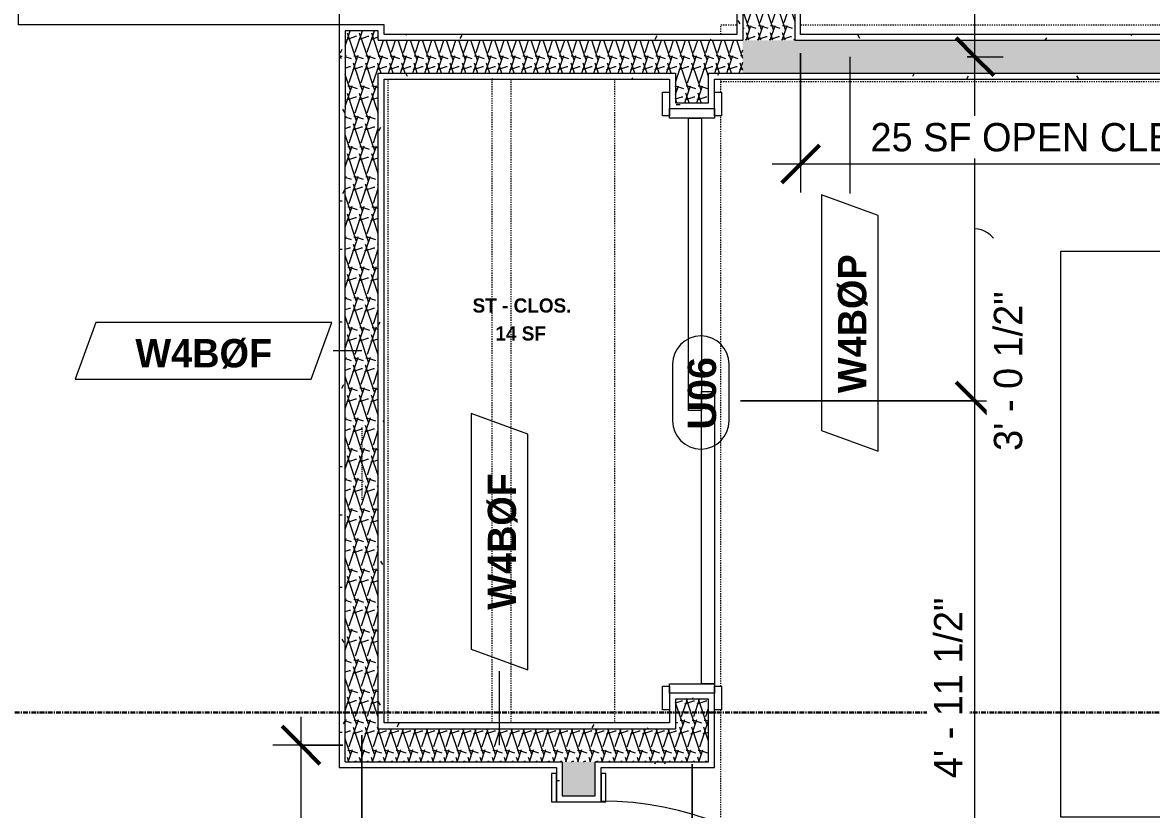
# Model space of a CAD drawing. Header units: inches. Extents: x -4058 to -1781, y 9814 to 12289.
# Drawn here: x -3128.5 to -3008.9, y 11836.9 to 11920.4 of the extents above; entities that cross this region are included whole.
import ezdxf

# ---------------------------------------------------------------- set-up
doc = ezdxf.new("R2010")
doc.units = ezdxf.units.IN
doc.header["$MEASUREMENT"] = 0
for name, pattern in [('Dash', [0.25, 0.125, -0.125]), ('Dash 3_32_', [0.1875, 0.09375, -0.09375]), ('Grid Line 1_2_', [0.875, 0.5, -0.125, 0.125, -0.125]), ('Grid Line 1_2__2_', [0.875, 0.5, -0.125, 0.125, -0.125])]:
    doc.linetypes.add(name, pattern=pattern)
for name, color, linetype, lineweight in [('0-1', 7, 'Continuous', 5), ('A-ANNO-DIMS', 211, 'Continuous', 9), ('A-ANNO-DIMS-32', 211, 'Continuous', 9), ('A-AREA-IDEN', 2, 'Continuous', 9), ('A-DETL-1', 90, 'Dash 3_32_', 9), ('A-DOOR-2', 31, 'Continuous', 9), ('A-DOOR-FRAM', 31, 'Continuous', 9), ('A-DOOR-IDEN', 31, 'Continuous', 9), ('A-WALL-2', 113, 'Continuous', 9), ('A-WALL-IDEN', 211, 'Continuous', 9), ('A-WALL-PATT-1', 9, 'Continuous', 9), ('I-FURN', 30, 'Continuous', 9), ('I-FURN-HDLN', 30, 'Dash', 9), ('Q-CASE', 31, 'Continuous', 9), ('Q-CASE-HDLN', 31, 'Dash', 9), ('S-GRID-1', 1, 'Grid Line 1_2_', 9), ('S-GRID-2', 1, 'Grid Line 1_2__2_', 30)]:
    doc.layers.add(name, color=color, linetype=linetype, lineweight=lineweight)
doc.styles.add('Arial_B', font='arialbd.ttf', dxfattribs={"height": 3})
doc.styles.add('Century Gothic', font='ufonts.com_century-gothic.ttf', dxfattribs={"height": 3})
doc.styles.add('Century Gothic_B', font='GOTHICB.TTF', dxfattribs={"height": 3})
doc.styles.add('Century Gothic_B_1', font='GOTHICB.TTF', dxfattribs={"height": 1.5})
doc.dimstyles.new('THE_DIMENSION_STRING', dxfattribs={"dimscale": 12, "dimtxt": 3.132505, "dimasz": 0.333333, "dimexe": 0.25, "dimexo": 0.166667, "dimgap": 0.041667, "dimtad": 1, "dimdec": 4, "dimrnd": 0.0625, "dimzin": 3, "dimdsep": 46, "dimlunit": 4, "dimtxsty": 'Century Gothic', "dimblk1": 'OBLIQUE', "dimblk2": 'OBLIQUE', "dimsah": 1, "dimcen": 0.09, "dimdle": 0.25, "dimazin": 0, "dimtfac": 1, "dimtdec": 4, "dimtix": 1, "dimtmove": 0, "dimatfit": 3, "dimfxl": 1, "dimtvp": 1, "dimtfill": 1, "dimfrac": 2, "dimtolj": 1, "dimtzin": 0, "dimarcsym": 2})
doc.dimstyles.new('THE_DIMENSION_STRING_1', dxfattribs={"dimscale": 12, "dimtxt": 3.132505, "dimasz": 0.333333, "dimexe": 0.25, "dimexo": 0.166667, "dimgap": 0.041667, "dimtad": 1, "dimdec": 4, "dimrnd": 0.0625, "dimzin": 3, "dimdsep": 46, "dimlunit": 4, "dimtxsty": 'Century Gothic', "dimblk1": 'OBLIQUE', "dimblk2": 'OBLIQUE', "dimsah": 1, "dimcen": 0.09, "dimdle": 0.25, "dimazin": 0, "dimtfac": 1, "dimtdec": 4, "dimtix": 1, "dimtmove": 1, "dimatfit": 3, "dimfxl": 1, "dimtvp": 1, "dimtfill": 1, "dimfrac": 2, "dimtolj": 1, "dimtzin": 0, "dimarcsym": 2})
doc.dimstyles.new('THE_DIMENSION_STRING_2', dxfattribs={"dimscale": 12, "dimtxt": 3.132505, "dimasz": 0.333333, "dimexe": 0.25, "dimexo": 0.166667, "dimgap": 0.041667, "dimtad": 1, "dimdec": 4, "dimrnd": 0.0625, "dimzin": 3, "dimdsep": 46, "dimlunit": 4, "dimtxsty": 'Century Gothic', "dimblk1": 'OBLIQUE', "dimblk2": 'OBLIQUE', "dimsah": 1, "dimcen": 0.09, "dimdle": 0.25, "dimazin": 0, "dimtfac": 1, "dimtdec": 4, "dimtix": 1, "dimtmove": 0, "dimatfit": 3, "dimfxl": 1, "dimtvp": 1, "dimtfill": 1, "dimfrac": 2, "dimtolj": 1, "dimtzin": 0, "dimarcsym": 2})
doc.dimstyles.new('THE_DIMENSION_STRING_4', dxfattribs={"dimscale": 12, "dimtxt": 3.132505, "dimasz": 0.333333, "dimexe": 0.25, "dimexo": 0.166667, "dimgap": 0.041667, "dimtad": 1, "dimdec": 4, "dimrnd": 0.0625, "dimzin": 3, "dimdsep": 46, "dimlunit": 4, "dimtxsty": 'Century Gothic', "dimblk1": 'OBLIQUE', "dimblk2": 'OBLIQUE', "dimsah": 1, "dimcen": 0.09, "dimdle": 0.25, "dimazin": 0, "dimtfac": 1, "dimtdec": 4, "dimtix": 1, "dimtmove": 0, "dimatfit": 3, "dimfxl": 1, "dimtvp": 1, "dimtfill": 1, "dimfrac": 2, "dimtolj": 1, "dimtzin": 0, "dimarcsym": 2})
doc.dimstyles.new('THE_DIMENSION_STRING_5', dxfattribs={"dimscale": 12, "dimtxt": 3.132505, "dimasz": 0.333333, "dimexe": 0.25, "dimexo": 0.166667, "dimgap": 0.041667, "dimtad": 1, "dimdec": 4, "dimrnd": 0.0625, "dimzin": 3, "dimdsep": 46, "dimlunit": 4, "dimtxsty": 'Century Gothic', "dimblk1": 'OBLIQUE', "dimblk2": 'OBLIQUE', "dimsah": 1, "dimcen": 0.09, "dimdle": 0.25, "dimazin": 0, "dimtfac": 1, "dimtdec": 4, "dimtix": 1, "dimtmove": 0, "dimatfit": 3, "dimfxl": 1, "dimtvp": 1, "dimtfill": 1, "dimfrac": 2, "dimtolj": 1, "dimtzin": 0, "dimarcsym": 2})
pattern_1 = [(161.57, (0.16, 0.16), (-1.279773737, -0.000426766), [0, -9.107, 1.011, 0]), (18.43, (-0.16, 0.16), (-1.279773737, 0.000426766), [0, -9.107, 1.011, 0]), (108.43, (0.16, 0.16), (0.639452382, -3.199964008), [3.035, -7.083]), (71.57, (-0.16, 0.16), (0.639452382, 3.199964008), [3.035, -7.083])]
pattern_2 = [(0, (0, 0), (10.24, 2.56), [0.422, -7.258, 0.422, -7.258, -40.96]), (0, (0, 0), (10.24, 2.56), [-15.36, 0.422, -14.938, 0.422, -7.258, -17.92]), (0, (0, 0), (10.24, 2.56), [-38.4, 0.422, -4.698, 0.422, -12.378]), (120, (3.84, 1.28), (-7.33702503, 7.58810013), [0.422, -7.258, 0.422, -7.258, -40.96]), (120, (3.84, 1.28), (-7.33702503, 7.58810013), [-15.36, 0.422, -14.938, 0.422, -7.258, -17.92]), (120, (3.84, 1.28), (-7.33702503, 7.58810013), [-38.4, 0.422, -4.698, 0.422, -12.378]), (240, (5.12, 6.4), (-2.90297497, -10.14810013), [0.422, -7.258, 0.422, -7.258, -40.96]), (240, (5.12, 6.4), (-2.90297497, -10.14810013), [-15.36, 0.422, -14.938, 0.422, -7.258, -17.92]), (240, (5.12, 6.4), (-2.90297497, -10.14810013), [-38.4, 0.422, -4.698, 0.422, -12.378])]

# ---------------------------------------------------------------- blocks, each defined once
blk = doc.blocks.new('CTR - 1st Phase - Shell_rvt-1-UNITS PLANS - 3RD FLOOR')
at = {"layer": 'S-GRID-1'}
blk.add_line((-1781.27, 11847.19), (-4041.78, 11847.19), dxfattribs=at)
blk = doc.blocks.new('CTR - 1st Phase - Structure_rvt-1-UNITS PLANS - 3RD FLOOR')
at = {"layer": 'S-GRID-2'}
blk.add_line((-1781.27, 11847.19), (-4041.78, 11847.19), dxfattribs=at)
blk = doc.blocks.new('SLIDING - FLUSH - SLIDING - FLUSH - 5-0 x 6-8-3203586-UNITS PLANS - 3RD FLOOR')
at = {"layer": 'A-DOOR-2'}
for p, q in [((-32.75, 3.25), (-30.25, 3.25)), ((-32.75, 2.5), (-32.75, 3.25)), ((-30.25, 2.5), (-32.75, 2.5)), ((-30.25, 3.25), (-30.25, 2.5)), ((30.25, 3.25), (32.75, 3.25)), ((30.25, 2.5), (30.25, 3.25)), ((32.75, 2.5), (30.25, 2.5)), ((32.75, 3.25), (32.75, 2.5)), ((-1, -0.88), (-1, 0.5)), ((-1, 0.5), (30, 0.5)), ((30, 0.5), (30, -0.88)), ((-30, -2.25), (-30, -0.88)), ((-30, -0.88), (1, -0.88)), ((30, -0.88), (-1, -0.88)), ((1, -0.88), (1, -2.25)), ((-32.75, -2.25), (-30.25, -2.25)), ((-32.75, -3), (-32.75, -2.25)), ((-30.25, -2.25), (-30.25, -3)), ((1, -2.25), (-30, -2.25)), ((30.25, -2.25), (32.75, -2.25)), ((30.25, -3), (30.25, -2.25)), ((32.75, -2.25), (32.75, -3)), ((-30.25, -3), (-32.75, -3)), ((32.75, -3), (30.25, -3))]:
    blk.add_line(p, q, dxfattribs=at)
at = {"layer": 'A-DOOR-FRAM'}
for p, q in [((-31, -2.25), (-31, 2.5)), ((-31, 2.5), (-30, 2.5)), ((-30, 2.5), (-30, -2.25)), ((30, 2.5), (31, 2.5)), ((30, -2.25), (30, 2.5)), ((31, 2.5), (31, -2.25)), ((-30, -2.25), (-31, -2.25)), ((31, -2.25), (30, -2.25))]:
    blk.add_line(p, q, dxfattribs=at)
blk = doc.blocks.new('SWING - SINGLE - FLUSH - SWING - FLUSH - 2-10 x 6-8 - PRIVACY-3983842-UNITS PLANS - 3RD FLOOR')
at = {"layer": 'A-DOOR-2'}
for p, q in [((15, 2.37), (15, 36.38)), ((17, 36.38), (15, 36.38)), ((17, 2.37), (17, 36.38)), ((17, 2.37), (15, 2.37))]:
    blk.add_line(p, q, dxfattribs=at)
blk.add_arc((17, 2.37), 34.07, 93.3657, 180, dxfattribs=at)
at = {"layer": 'A-DOOR-FRAM'}
for p, q in [((-17, 2.87), (-20, 2.87)), ((-20, 2.87), (-20, 2.37)), ((-17, 2.37), (-17, 2.87)), ((20, 2.87), (17, 2.87)), ((17, 2.87), (17, 2.37)), ((20, 2.37), (20, 2.87)), ((-20, 2.37), (-17, 2.37)), ((17, 2.37), (20, 2.37)), ((-17, -2.38), (-20, -2.38)), ((-20, -2.38), (-20, -2.88)), ((-17, -2.88), (-17, -2.38)), ((20, -2.38), (17, -2.38)), ((17, -2.38), (17, -2.88)), ((20, -2.88), (20, -2.38)), ((-20, -2.88), (-17, -2.88)), ((17, -2.88), (20, -2.88))]:
    blk.add_line(p, q, dxfattribs=at)
blk = doc.blocks.new('OD_CW_Closet - OD_CW_Closet-3786599-UNITS PLANS - 3RD FLOOR')
at = {"layer": 'Q-CASE-HDLN'}
for p, q in [((0.74, -24), (0.74, 0)), ((0.74, 0), (68.99, 0)), ((68.99, 0), (68.99, -24)), ((0.74, -11), (68.99, -11)), ((0.74, -13), (68.99, -13)), ((68.99, -24), (0.74, -24))]:
    blk.add_line(p, q, dxfattribs=at)
blk = doc.blocks.new('SWING - SINGLE - FLUSH - SWING - OFFSET PIVOT - 34_ x 80_ - DRYWALL FRAME-3983854-UNITS PLANS - 3RD FLOOR')
at = {"layer": 'A-DOOR-2'}
for p, q in [((15, -2.37), (15, -36.38)), ((17, -2.37), (15, -2.37)), ((17, -2.37), (17, -36.38)), ((17, -36.38), (15, -36.38))]:
    blk.add_line(p, q, dxfattribs=at)
blk.add_arc((17, -2.37), 34.07, 180, 266.6343, dxfattribs=at)
blk = doc.blocks.new('Bed-Standard - Queen 60_ x 79_-3761504-UNITS PLANS - 3RD FLOOR')
at = {"layer": 'I-FURN'}
for p, q in [((-19.31, 41.3), (40.69, 41.3)), ((-19.31, -37.2), (-19.31, 41.3)), ((40.69, 41.3), (40.69, -37.2)), ((40.69, -23.7), (-19.31, -17.13)), ((-16.31, -23.7), (37.69, -23.7)), ((-16.31, -35.7), (-16.31, -23.7)), ((37.69, -35.7), (37.69, -23.7)), ((-16.31, -35.7), (37.69, -35.7))]:
    blk.add_line(p, q, dxfattribs=at)
at = {"layer": 'I-FURN-HDLN'}
for p, q in [((-55.31, 77.3), (-7.94, 77.3)), ((-5.44, 77.3), (55.06, 77.3)), ((57.56, 77.3), (58.94, 77.3)), ((58.69, 77.3), (58.69, -37.2)), ((63.69, 77.3), (64.69, 77.3)), ((64.69, 77.3), (64.69, 75.61)), ((64.69, 68.86), (64.69, -13.39)), ((-55.31, 17.36), (-55.31, 51.36))]:
    blk.add_line(p, q, dxfattribs=at)
blk = doc.blocks.new('DIMBLOCK122-UNITS PLANS - 3RD FLOOR')
at = {"layer": 'A-ANNO-DIMS-32', "lineweight": 50}
for p, q in [((-3027.55, 11880.24), (-3029.55, 11882.24)), ((-3027.55, 11880.24), (-3025.55, 11878.24)), ((-3027.55, 11820.74), (-3029.55, 11822.74)), ((-3027.55, 11820.74), (-3025.55, 11818.74))]:
    blk.add_line(p, q, dxfattribs=at)
at = {"layer": 'A-ANNO-DIMS-32'}
for p, q in [((-3052.4, 11880.24), (-3024.55, 11880.24)), ((-3027.55, 11880.24), (-3052.4, 11880.24)), ((-3027.55, 11820.74), (-3027.55, 11880.24)), ((-3045.43, 11820.74), (-3024.55, 11820.74)), ((-3027.55, 11820.74), (-3045.43, 11820.74))]:
    blk.add_line(p, q, dxfattribs=at)
at = {"layer": 'A-ANNO-DIMS-32', "color": 0, "insert": (-3031.89, 11840.25), "char_height": 3, "width": 24.5827, "attachment_point": 1, "rotation": 90, "line_spacing_factor": 0.984502, "style": 'Century Gothic', "bg_fill": 3, "box_fill_scale": 1.25, "bg_fill_color": 256, "bg_fill_true_color": 13158600, "bg_fill_transparency": 0}
blk.add_mtext('4\' - 11 1/2"', dxfattribs=at)
blk = doc.blocks.new('_Oblique')
at = {"color": 0, "linetype": 'ByBlock', "lineweight": -2}
blk.add_line((-0.5, -0.5), (0.5, 0.5), dxfattribs=at)
blk = doc.blocks.new('DIMBLOCK123-UNITS PLANS - 3RD FLOOR')
at = {"layer": 'A-ANNO-DIMS-32', "lineweight": 50}
for p, q in [((-3027.55, 11916.74), (-3029.55, 11918.74)), ((-3027.55, 11916.74), (-3025.55, 11914.74)), ((-3027.55, 11880.24), (-3029.55, 11882.24)), ((-3027.55, 11880.24), (-3025.55, 11878.24))]:
    blk.add_line(p, q, dxfattribs=at)
at = {"layer": 'A-ANNO-DIMS-32'}
for p, q in [((-3028.37, 11916.74), (-3024.55, 11916.74)), ((-3027.55, 11916.74), (-3028.37, 11916.74)), ((-3027.55, 11880.24), (-3027.55, 11916.74)), ((-3052.4, 11880.24), (-3024.55, 11880.24)), ((-3027.55, 11880.24), (-3052.4, 11880.24))]:
    blk.add_line(p, q, dxfattribs=at)
blk.add_ellipse((-3027.55, 11893.1), major_axis=(0, 5.39), ratio=0.627633, start_param=4.712389, end_param=6.283185, dxfattribs=at)
at = {"layer": 'A-ANNO-DIMS-32', "color": 0, "insert": (-3025.55, 11874.95), "char_height": 3, "width": 21.7784, "attachment_point": 1, "rotation": 90, "line_spacing_factor": 0.984502, "style": 'Century Gothic', "bg_fill": 3, "box_fill_scale": 1.25, "bg_fill_color": 256, "bg_fill_true_color": 13158600, "bg_fill_transparency": 0}
blk.add_mtext('3\' - 0 1/2"', dxfattribs=at)
blk = doc.blocks.new('DIMBLOCK124-UNITS PLANS - 3RD FLOOR')
at = {"layer": 'A-ANNO-DIMS-32'}
for p, q in [((-3027.55, 11916.74), (-3027.55, 11954.74)), ((-3047.4, 11951.74), (-3024.55, 11951.74)), ((-3027.55, 11951.74), (-3047.4, 11951.74)), ((-3028.37, 11916.74), (-3024.55, 11916.74)), ((-3027.55, 11916.74), (-3028.37, 11916.74))]:
    blk.add_line(p, q, dxfattribs=at)
at = {"layer": 'A-ANNO-DIMS-32', "lineweight": 50}
for p, q in [((-3027.55, 11951.74), (-3029.55, 11953.74)), ((-3027.55, 11951.74), (-3025.55, 11949.74)), ((-3027.55, 11916.74), (-3029.55, 11918.74)), ((-3027.55, 11916.74), (-3025.55, 11914.74))]:
    blk.add_line(p, q, dxfattribs=at)
at = {"layer": 'A-ANNO-DIMS-32', "color": 0, "insert": (-3031.89, 11927.83), "char_height": 3, "width": 15.394, "attachment_point": 1, "rotation": 90, "line_spacing_factor": 0.984502, "style": 'Century Gothic', "bg_fill": 3, "box_fill_scale": 1.25, "bg_fill_color": 256, "bg_fill_true_color": 13158600, "bg_fill_transparency": 0}
blk.add_mtext('2\' - 11"', dxfattribs=at)
blk = doc.blocks.new('DIMBLOCK125-UNITS PLANS - 3RD FLOOR')
at = {"layer": 'A-ANNO-DIMS-32'}
for p, q in [((-3092.52, 11841.74), (-3092.52, 11828.41)), ((-3092.52, 11831.41), (-3092.52, 11841.74)), ((-3057.52, 11841.74), (-3057.52, 11828.41)), ((-3057.52, 11831.41), (-3057.52, 11841.74)), ((-3054.52, 11831.41), (-3095.52, 11831.41))]:
    blk.add_line(p, q, dxfattribs=at)
at = {"layer": 'A-ANNO-DIMS-32', "lineweight": 50}
for p, q in [((-3092.52, 11831.41), (-3090.52, 11833.41)), ((-3057.52, 11831.41), (-3055.52, 11833.41)), ((-3092.52, 11831.41), (-3094.52, 11829.41)), ((-3057.52, 11831.41), (-3059.52, 11829.41))]:
    blk.add_line(p, q, dxfattribs=at)
at = {"layer": 'A-ANNO-DIMS-32', "color": 0, "insert": (-3081.44, 11835.75), "char_height": 3, "width": 15.394, "attachment_point": 1, "line_spacing_factor": 0.984502, "style": 'Century Gothic', "bg_fill": 3, "box_fill_scale": 1.25, "bg_fill_color": 256, "bg_fill_true_color": 13158600, "bg_fill_transparency": 0}
blk.add_mtext('2\' - 11"', dxfattribs=at)
blk = doc.blocks.new('DIMBLOCK128-UNITS PLANS - 3RD FLOOR')
at = {"layer": 'A-ANNO-DIMS-32'}
for p, q in [((-3092.52, 11841.74), (-3092.52, 11813.17)), ((-3092.52, 11816.17), (-3092.52, 11841.74)), ((-3069.52, 11815.34), (-3069.52, 11819.17)), ((-3069.52, 11816.17), (-3095.52, 11816.17)), ((-3069.52, 11816.17), (-3069.52, 11815.34))]:
    blk.add_line(p, q, dxfattribs=at)
at = {"layer": 'A-ANNO-DIMS-32', "lineweight": 50}
for p, q in [((-3092.52, 11816.17), (-3090.52, 11818.17)), ((-3069.52, 11816.17), (-3067.52, 11818.17)), ((-3092.52, 11816.17), (-3094.52, 11814.17)), ((-3069.52, 11816.17), (-3071.52, 11814.17))]:
    blk.add_line(p, q, dxfattribs=at)
at = {"layer": 'A-ANNO-DIMS-32', "color": 0, "insert": (-3087.44, 11820.51), "char_height": 3, "width": 15.394, "attachment_point": 1, "line_spacing_factor": 0.984502, "style": 'Century Gothic', "bg_fill": 3, "box_fill_scale": 1.25, "bg_fill_color": 256, "bg_fill_true_color": 13158600, "bg_fill_transparency": 0}
blk.add_mtext('1\' - 11"', dxfattribs=at)
blk = doc.blocks.new('Wall Tag - Arch Wall-3956453-UNITS PLANS - 3RD FLOOR')
at = {"layer": 'A-WALL-IDEN'}
for p, q in [((-0.3561, 0.0937), (-0.4244, -0.0937)), ((0.4244, 0.0937), (-0.3561, 0.0937)), ((0.3561, -0.0937), (0.4244, 0.0937)), ((-0.4244, -0.0937), (0.3561, -0.0937))]:
    blk.add_line(p, q, dxfattribs=at)
blk = doc.blocks.new('Door Tag - Type Mark-2601225-UNITS PLANS - 3RD FLOOR')
at = {"layer": 'A-DOOR-IDEN'}
for p, q in [((0.09375, 0.09375), (-0.09375, 0.09375)), ((-0.09375, -0.09375), (0.09375, -0.09375))]:
    blk.add_line(p, q, dxfattribs=at)
for centre, start, end in [((-0.09375, 0), 90, 270), ((0.09375, 0), 270, 90)]:
    blk.add_arc(centre, 0.09375, start, end, dxfattribs=at)
blk = doc.blocks.new('DIMBLOCK439-UNITS PLANS - 3RD FLOOR')
at = {"layer": 'A-ANNO-DIMS-32'}
for p, q in [((-3098.95, 11739.74), (-3098.95, 11846.74)), ((-3094.52, 11843.74), (-3101.95, 11843.74)), ((-3098.95, 11843.74), (-3094.52, 11843.74)), ((-3083.52, 11742.74), (-3101.95, 11742.74)), ((-3098.95, 11742.74), (-3083.52, 11742.74))]:
    blk.add_line(p, q, dxfattribs=at)
at = {"layer": 'A-ANNO-DIMS-32', "lineweight": 50}
for p, q in [((-3098.95, 11843.74), (-3100.95, 11845.74)), ((-3098.95, 11843.74), (-3096.95, 11841.74)), ((-3098.95, 11742.74), (-3100.95, 11744.74)), ((-3098.95, 11742.74), (-3096.95, 11740.74))]:
    blk.add_line(p, q, dxfattribs=at)
at = {"layer": 'A-ANNO-DIMS-32', "color": 0, "insert": (-3103.29, 11787.99), "char_height": 3, "width": 12.5897, "attachment_point": 1, "rotation": 90, "line_spacing_factor": 0.984502, "style": 'Century Gothic', "bg_fill": 3, "box_fill_scale": 1.25, "bg_fill_color": 256, "bg_fill_true_color": 13158600, "bg_fill_transparency": 0}
blk.add_mtext('8\' - 5"', dxfattribs=at)
blk = doc.blocks.new('DIMBLOCK808-UNITS PLANS - 3RD FLOOR')
at = {"layer": 'A-ANNO-DIMS-32'}
for p, q in [((-3092.52, 11844.79), (-3092.52, 11813.17)), ((-3092.52, 11816.17), (-3092.52, 11844.79)), ((-3137.12, 11821.97), (-3137.12, 11813.17)), ((-3137.12, 11816.17), (-3137.12, 11821.97)), ((-3089.52, 11816.17), (-3140.12, 11816.17))]:
    blk.add_line(p, q, dxfattribs=at)
at = {"layer": 'A-ANNO-DIMS-32', "lineweight": 50}
for p, q in [((-3137.12, 11816.17), (-3135.12, 11818.17)), ((-3092.52, 11816.17), (-3090.52, 11818.17)), ((-3137.12, 11816.17), (-3139.12, 11814.17)), ((-3092.52, 11816.17), (-3094.52, 11814.17))]:
    blk.add_line(p, q, dxfattribs=at)
at = {"layer": 'A-ANNO-DIMS-32', "color": 0, "insert": (-3123.9, 11820.51), "char_height": 3, "width": 21.7784, "attachment_point": 1, "line_spacing_factor": 0.984502, "style": 'Century Gothic', "bg_fill": 3, "box_fill_scale": 1.25, "bg_fill_color": 256, "bg_fill_true_color": 13158600, "bg_fill_transparency": 0}
blk.add_mtext('3\' - 8 5/8"', dxfattribs=at)
blk = doc.blocks.new('DIMBLOCK1312-UNITS PLANS - 3RD FLOOR')
at = {"layer": 'A-ANNO-DIMS-32'}
for p, q in [((-3046.02, 11917.11), (-3046.02, 11902.36)), ((-3046.02, 11905.36), (-3046.02, 11917.11)), ((-2951.96, 11917.11), (-2951.96, 11902.36)), ((-2951.96, 11905.36), (-2951.96, 11917.11)), ((-2948.96, 11905.36), (-3049.02, 11905.36))]:
    blk.add_line(p, q, dxfattribs=at)
at = {"layer": 'A-ANNO-DIMS-32', "lineweight": 50}
for p, q in [((-3046.02, 11905.36), (-3044.02, 11907.36)), ((-2951.96, 11905.36), (-2949.96, 11907.36)), ((-3046.02, 11905.36), (-3048.02, 11903.36)), ((-2951.96, 11905.36), (-2953.96, 11903.36))]:
    blk.add_line(p, q, dxfattribs=at)
at = {"layer": 'A-ANNO-DIMS-32', "color": 0, "insert": (-3038.62, 11909.71), "char_height": 3, "width": 95.1088, "attachment_point": 1, "line_spacing_factor": 0.984502, "style": 'Century Gothic', "bg_fill": 3, "box_fill_scale": 1.25, "bg_fill_color": 256, "bg_fill_true_color": 13158600, "bg_fill_transparency": 0}
blk.add_mtext('25 SF OPEN CLERESTORY AT ALL FLOORS', dxfattribs=at)

msp = doc.modelspace()

# ---------------------------------------------------------------- hatches: boundary and pattern name
at = {"layer": 'A-WALL-PATT-1'}
h = msp.add_hatch(dxfattribs=at)
h.set_pattern_fill('FP_1', color=256, style=0, pattern_type=2)
h.set_pattern_definition(pattern_2)
h.paths.add_polyline_path([(-3046.02374, 11919.1144), (-3046.02374, 11953.4894), (-3046.64874, 11953.4894), (-3046.64874, 11919.1144)], flags=0)
h = msp.add_hatch(dxfattribs=at)
h.set_pattern_fill('FP_1', color=256, style=0, pattern_type=2)
h.set_pattern_definition(pattern_2)
h.paths.add_polyline_path([(-3052.77374, 11918.4894), (-3052.14874, 11918.4894), (-3052.14874, 11949.3644), (-3052.77374, 11949.3644), (-3052.77374, 11919.1144)], flags=0)
h = msp.add_hatch(dxfattribs=at)
h.set_pattern_fill('FP_5', color=256, style=0, pattern_type=2)
h.set_pattern_definition(pattern_1)
h.paths.add_polyline_path([(-3046.64874, 11918.4894), (-3046.64874, 11949.9894), (-3052.14874, 11949.9894), (-3052.14874, 11918.4894), (-3048.7795, 11918.4894)], flags=0)
h = msp.add_hatch(dxfattribs=at)
h.set_pattern_fill('FP_1', color=256, style=0, pattern_type=2)
h.set_pattern_definition(pattern_2)
h.paths.add_polyline_path([(-3094.27374, 11911.11899), (-3094.27374, 11919.4894), (-3092.52374, 11919.4894), (-3092.52374, 11920.1144), (-3094.89874, 11920.1144), (-3094.89874, 11911.11899)], flags=0)
h = msp.add_hatch(dxfattribs=at)
h.set_pattern_fill('FP_5', color=256, style=0, pattern_type=2)
h.set_pattern_definition(pattern_1)
h.paths.add_polyline_path([(-3094.27374, 11911.11899), (-3090.77374, 11911.11899), (-3090.77374, 11919.4894), (-3094.27374, 11919.4894)], flags=0)
h = msp.add_hatch(dxfattribs=at)
h.set_pattern_fill('FP_5', color=256, style=0, pattern_type=2)
h.set_pattern_definition(pattern_1)
h.paths.add_polyline_path([(-3052.14874, 11914.9894), (-3052.14874, 11918.4894), (-3090.77374, 11918.4894), (-3090.77374, 11914.9894), (-3052.77374, 11914.9894)], flags=0)
h = msp.add_hatch(dxfattribs=at)
h.set_pattern_fill('FP_1', color=256, style=0, pattern_type=2)
h.set_pattern_definition(pattern_2)
h.paths.add_polyline_path([(-3052.77374, 11918.4894), (-3052.77374, 11919.1144), (-3090.14874, 11919.1144), (-3090.14874, 11918.4894), (-3065.93591, 11918.4894)], flags=0)
h = msp.add_hatch(dxfattribs=at)
h.set_pattern_fill('FP_5', color=256, style=0, pattern_type=2)
h.set_pattern_definition(pattern_1)
h.paths.add_polyline_path([(-2939.77374, 11914.9894), (-2939.77374, 11918.4894), (-3052.14874, 11918.4894), (-3052.14874, 11914.9894), (-2945.84105, 11914.9894)], flags=0)
h = msp.add_hatch(dxfattribs=at)
h.set_pattern_fill('FP_1', color=256, style=0, pattern_type=2)
h.set_pattern_definition(pattern_2)
h.paths.add_polyline_path([(-2939.77374, 11918.4894), (-2939.77374, 11919.1144), (-2947.58624, 11919.1144), (-2947.58624, 11918.4894), (-2945.84105, 11918.4894)], flags=0)
h.paths.add_polyline_path([(-2951.33624, 11918.4894), (-2951.33624, 11919.1144), (-3046.64874, 11919.1144), (-3046.64874, 11918.4894), (-2980.15387, 11918.4894)], flags=0)
h = msp.add_hatch(dxfattribs=at)
h.set_pattern_fill('FP_1', color=256, style=0, pattern_type=2)
h.set_pattern_definition(pattern_2)
h.paths.add_polyline_path([(-3052.77374, 11914.3644), (-3052.77374, 11914.9894), (-3055.77374, 11914.9894), (-3055.77374, 11914.3644), (-3055.14874, 11914.3644)], flags=0)
h.paths.add_polyline_path([(-3059.89874, 11914.3644), (-3059.27374, 11914.3644), (-3059.27374, 11914.9894), (-3090.14874, 11914.9894), (-3090.14874, 11914.3644), (-3065.93591, 11914.3644)], flags=0)
h = msp.add_hatch(dxfattribs=at)
h.set_pattern_fill('FP_5', color=256, style=0, pattern_type=2)
h.set_pattern_definition(pattern_1)
h.paths.add_polyline_path([(-3055.77374, 11841.9894), (-3055.77374, 11848.6144), (-3059.27374, 11848.6144), (-3059.27374, 11841.9894)], flags=0)
h.paths.add_polyline_path([(-3055.77374, 11911.8644), (-3055.77374, 11914.9894), (-3059.27374, 11914.9894), (-3059.27374, 11911.8644), (-3057.52374, 11911.8644)], flags=0)
h = msp.add_hatch(dxfattribs=at)
h.set_pattern_fill('FP_1', color=256, style=0, pattern_type=2)
h.set_pattern_definition(pattern_2)
h.paths.add_polyline_path([(-2939.77374, 11914.3644), (-2939.77374, 11914.9894), (-3052.77374, 11914.9894), (-3052.77374, 11914.3644), (-2945.84105, 11914.3644)], flags=0)
h = msp.add_hatch(dxfattribs=at)
h.set_pattern_fill('FP_1', color=256, style=0, pattern_type=2)
h.set_pattern_definition(pattern_2)
h.paths.add_polyline_path([(-3059.27374, 11845.4894), (-3059.27374, 11848.6144), (-3057.52374, 11848.6144), (-3057.52374, 11849.2394), (-3059.89874, 11849.2394), (-3059.89874, 11845.4894)], flags=0)
h.paths.add_polyline_path([(-3057.52374, 11911.2394), (-3057.52374, 11911.8644), (-3059.27374, 11911.8644), (-3059.27374, 11914.3644), (-3059.89874, 11914.3644), (-3059.89874, 11911.2394)], flags=0)
h = msp.add_hatch(dxfattribs=at)
h.set_pattern_fill('FP_1', color=256, style=0, pattern_type=2)
h.set_pattern_definition(pattern_2)
h.paths.add_polyline_path([(-3055.77374, 11841.3644), (-3055.14874, 11841.3644), (-3055.14874, 11849.2394), (-3057.52374, 11849.2394), (-3057.52374, 11848.6144), (-3055.77374, 11848.6144), (-3055.77374, 11841.9894)], flags=0)
h.paths.add_polyline_path([(-3057.52374, 11911.2394), (-3055.14874, 11911.2394), (-3055.14874, 11914.3644), (-3055.77374, 11914.3644), (-3055.77374, 11911.8644), (-3057.52374, 11911.8644)], flags=0)
h = msp.add_hatch(dxfattribs=at)
h.set_pattern_fill('FP_1', color=256, style=0, pattern_type=2)
h.set_pattern_definition(pattern_2)
h.paths.add_polyline_path([(-3094.27374, 11841.3644), (-3094.27374, 11911.11899), (-3094.89874, 11911.11899), (-3094.89874, 11841.3644)], flags=0)
h = msp.add_hatch(dxfattribs=at)
h.set_pattern_fill('FP_5', color=256, style=0, pattern_type=2)
h.set_pattern_definition(pattern_1)
h.paths.add_polyline_path([(-3090.77374, 11841.9894), (-3090.77374, 11911.11899), (-3094.27374, 11911.11899), (-3094.27374, 11841.9894)], flags=0)
h = msp.add_hatch(dxfattribs=at)
h.set_pattern_fill('FP_1', color=256, style=0, pattern_type=2)
h.set_pattern_definition(pattern_2)
h.paths.add_polyline_path([(-3090.14874, 11845.4894), (-3090.14874, 11911.11899), (-3090.77374, 11911.11899), (-3090.77374, 11845.4894)], flags=0)
h = msp.add_hatch(dxfattribs=at)
h.set_pattern_fill('FP_5', color=256, style=0, pattern_type=2)
h.set_pattern_definition(pattern_1)
h.paths.add_polyline_path([(-3059.89874, 11841.9894), (-3059.27374, 11841.9894), (-3059.27374, 11845.4894), (-3090.77374, 11845.4894), (-3090.77374, 11841.9894), (-3065.93591, 11841.9894)], flags=0)
h = msp.add_hatch(dxfattribs=at)
h.set_pattern_fill('FP_1', color=256, style=0, pattern_type=2)
h.set_pattern_definition(pattern_2)
h.paths.add_polyline_path([(-3059.89874, 11845.4894), (-3059.89874, 11846.1144), (-3090.14874, 11846.1144), (-3090.14874, 11845.4894), (-3065.93591, 11845.4894)], flags=0)
h = msp.add_hatch(dxfattribs=at)
h.set_pattern_fill('FP_1', color=256, style=0, pattern_type=2)
h.set_pattern_definition(pattern_2)
h.paths.add_polyline_path([(-3055.77374, 11841.3644), (-3055.77374, 11841.9894), (-3067.77374, 11841.9894), (-3067.77374, 11841.3644), (-3059.89874, 11841.3644)], flags=0)
h.paths.add_polyline_path([(-3071.89874, 11841.3644), (-3071.27374, 11841.3644), (-3071.27374, 11841.9894), (-3094.27374, 11841.9894), (-3094.27374, 11841.3644), (-3083.09232, 11841.3644)], flags=0)
h = msp.add_hatch(dxfattribs=at)
h.set_pattern_fill('FP_5', color=256, style=0, pattern_type=2)
h.set_pattern_definition(pattern_1)
h.paths.add_polyline_path([(-3067.77374, 11742.74399), (-3067.77374, 11757.1144), (-3071.27374, 11757.1144), (-3071.27374, 11742.74399), (-3069.52374, 11742.74399)], flags=0)
h.paths.add_polyline_path([(-3069.52374, 11792.3644), (-3067.77374, 11792.3644), (-3067.77374, 11803.1144), (-3071.27374, 11803.1144), (-3071.27374, 11792.3644)], flags=0)
h.paths.add_polyline_path([(-3069.52374, 11838.3644), (-3067.77374, 11838.3644), (-3067.77374, 11841.9894), (-3071.27374, 11841.9894), (-3071.27374, 11838.3644)], flags=0)
h = msp.add_hatch(dxfattribs=at)
h.set_pattern_fill('FP_1', color=256, style=0, pattern_type=2)
h.set_pattern_definition(pattern_2)
h.paths.add_polyline_path([(-3071.27374, 11742.74399), (-3071.27374, 11757.1144), (-3069.52374, 11757.1144), (-3069.52374, 11757.7394), (-3071.89874, 11757.7394), (-3071.89874, 11742.74399)], flags=0)
h.paths.add_polyline_path([(-3069.52374, 11791.7394), (-3069.52374, 11792.3644), (-3071.27374, 11792.3644), (-3071.27374, 11803.1144), (-3069.52374, 11803.1144), (-3069.52374, 11803.7394), (-3071.89874, 11803.7394), (-3071.89874, 11791.7394)], flags=0)
h.paths.add_polyline_path([(-3069.52374, 11837.7394), (-3069.52374, 11838.3644), (-3071.27374, 11838.3644), (-3071.27374, 11841.3644), (-3071.89874, 11841.3644), (-3071.89874, 11837.7394)], flags=0)

# ---------------------------------------------------------------- linework, layer by layer
at = {"layer": 'A-DETL-1'}
msp.add_line((-3092.52374, 11877.42919), (-3092.52374, 11869.7394), dxfattribs=at)
at = {"layer": 'A-WALL-2'}
for p, q in [((-3046.02374, 11919.1144), (-3046.02374, 11954.1144)), ((-3046.64874, 11953.4894), (-3046.64874, 11918.4894)), ((-3052.77374, 11949.3644), (-3052.77374, 11919.1144)), ((-3052.14874, 11949.9894), (-3052.14874, 11918.4894)), ((-3094.89874, 11920.1144), (-3094.89874, 11911.11899)), ((-3090.14874, 11920.1144), (-3094.89874, 11920.1144)), ((-3090.77374, 11919.4894), (-3094.27374, 11919.4894)), ((-3094.27374, 11919.4894), (-3094.27374, 11911.11899)), ((-3090.77374, 11918.4894), (-3090.77374, 11919.4894)), ((-3090.14874, 11919.1144), (-3090.14874, 11920.1144)), ((-3090.77374, 11918.4894), (-3052.14874, 11918.4894)), ((-3052.77374, 11919.1144), (-3090.14874, 11919.1144)), ((-3046.64874, 11918.4894), (-2951.33624, 11918.4894)), ((-2951.96124, 11919.1144), (-3046.02374, 11919.1144)), ((-3090.77374, 11911.11899), (-3090.77374, 11914.9894)), ((-3090.77374, 11914.9894), (-3059.27374, 11914.9894)), ((-3059.27374, 11914.9894), (-3059.27374, 11911.8644)), ((-3055.77374, 11911.8644), (-3055.77374, 11914.9894)), ((-3055.77374, 11914.9894), (-2939.77374, 11914.9894)), ((-3090.14874, 11911.11899), (-3090.14874, 11914.3644)), ((-3090.14874, 11914.3644), (-3059.89874, 11914.3644)), ((-3059.89874, 11914.3644), (-3059.89874, 11911.2394)), ((-3055.14874, 11911.2394), (-3055.14874, 11914.3644)), ((-3055.14874, 11914.3644), (-2939.77374, 11914.3644)), ((-3094.89874, 11911.11899), (-3094.89874, 11841.3644)), ((-3094.27374, 11841.9894), (-3094.27374, 11911.11899)), ((-3090.77374, 11845.4894), (-3090.77374, 11911.11899)), ((-3090.14874, 11846.1144), (-3090.14874, 11911.11899)), ((-3059.89874, 11911.2394), (-3055.14874, 11911.2394)), ((-3059.27374, 11911.8644), (-3055.77374, 11911.8644)), ((-3055.14874, 11849.2394), (-3059.89874, 11849.2394)), ((-3059.89874, 11849.2394), (-3059.89874, 11846.1144)), ((-3055.14874, 11841.3644), (-3055.14874, 11849.2394)), ((-3059.27374, 11848.6144), (-3059.27374, 11845.4894)), ((-3055.77374, 11848.6144), (-3059.27374, 11848.6144)), ((-3055.77374, 11841.9894), (-3055.77374, 11848.6144)), ((-3090.77374, 11845.4894), (-3059.27374, 11845.4894)), ((-3059.89874, 11846.1144), (-3090.14874, 11846.1144)), ((-3094.27374, 11841.9894), (-3071.27374, 11841.9894)), ((-3071.27374, 11841.9894), (-3071.27374, 11838.3644)), ((-3067.77374, 11838.3644), (-3067.77374, 11841.9894)), ((-3067.77374, 11841.9894), (-3055.77374, 11841.9894)), ((-3094.89874, 11841.3644), (-3071.89874, 11841.3644)), ((-3071.89874, 11841.3644), (-3071.89874, 11837.7394)), ((-3067.14874, 11837.7394), (-3067.14874, 11841.3644)), ((-3067.14874, 11841.3644), (-3055.14874, 11841.3644)), ((-3071.27374, 11838.3644), (-3067.77374, 11838.3644)), ((-3071.89874, 11837.7394), (-3067.14874, 11837.7394))]:
    msp.add_line(p, q, dxfattribs=at)
at = {"layer": 'A-WALL-IDEN'}
msp.add_line((-3092.52374, 11885.55572), (-3095.55306, 11885.55572), dxfattribs=at)

# ---------------------------------------------------------------- block references
at = {"layer": '0-1'}
for name in ['CTR - 1st Phase - Shell_rvt-1-UNITS PLANS - 3RD FLOOR', 'CTR - 1st Phase - Structure_rvt-1-UNITS PLANS - 3RD FLOOR']:
    msp.add_blockref(name, (0, 0), dxfattribs=at)
at = {"layer": 'A-DOOR-2'}
for name, p, rotation in [('SWING - SINGLE - FLUSH - SWING - OFFSET PIVOT - 34_ x 80_ - DRYWALL FRAME-3983854-UNITS PLANS - 3RD FLOOR', (-3092.52374, 11937.1144), 270.000000000023), ('SLIDING - FLUSH - SLIDING - FLUSH - 5-0 x 6-8-3203586-UNITS PLANS - 3RD FLOOR', (-3057.39874, 11880.2394), 89.9999999999558), ('SWING - SINGLE - FLUSH - SWING - FLUSH - 2-10 x 6-8 - PRIVACY-3983842-UNITS PLANS - 3RD FLOOR', (-3069.52374, 11820.7394), 269.9999999999679)]:
    msp.add_blockref(name, p, dxfattribs=dict(at, rotation=rotation))
at = {"layer": 'A-WALL-IDEN', "xscale": 31.99999999999999, "yscale": 31.99999999999999, "zscale": 31.99999999999999}
msp.add_blockref('Wall Tag - Arch Wall-3956453-UNITS PLANS - 3RD FLOOR', (-3109.28477, 11885.55572), dxfattribs=at)
at = {"layer": 'A-WALL-IDEN', "xscale": 31.99999999999999, "yscale": 31.99999999999999, "zscale": 31.99999999999999, "rotation": 89.99999999999991}
msp.add_blockref('Wall Tag - Arch Wall-3956453-UNITS PLANS - 3RD FLOOR', (-3077.91932, 11865.31426), dxfattribs=at)
at = {"layer": 'I-FURN', "rotation": 89.99999999997218}
msp.add_blockref('Bed-Standard - Queen 60_ x 79_-3761504-UNITS PLANS - 3RD FLOOR', (-2977.16474, 11855.42587), dxfattribs=at)
at = {"layer": 'Q-CASE', "rotation": 269.9999999999793}
msp.add_blockref('OD_CW_Closet - OD_CW_Closet-3786599-UNITS PLANS - 3RD FLOOR', (-3065.73506, 11915.1021), dxfattribs=at)

# ---------------------------------------------------------------- texts
at = {"layer": 'A-AREA-IDEN', "char_height": 1.5, "attachment_point": 1, "style": 'Century Gothic_B_1'}
for s, insert, width in [('ST - CLOS.', (-3080.77619, 11891.11269), 11.615), ('14 SF', (-3078.35729, 11888.15099), 5.757)]:
    msp.add_mtext(s, dxfattribs=dict(at, insert=insert, width=width))
at = {"layer": 'A-WALL-IDEN', "insert": (-3116.50069, 11886.80325), "char_height": 3, "width": 17.372, "attachment_point": 1, "style": 'Century Gothic_B'}
msp.add_mtext('W4BØF', dxfattribs=at)
at = {"layer": 'A-WALL-IDEN', "insert": (-3079.16686, 11858.09834), "char_height": 3, "width": 17.372, "attachment_point": 1, "rotation": 90, "style": 'Century Gothic_B'}
msp.add_mtext('W4BØF', dxfattribs=at)

# ---------------------------------------------------------------- next in the draw order: dimensions: what is measured, and where the dimension line sits
at = {"layer": 'A-ANNO-DIMS'}
dim = msp.add_linear_dim(base=(-3027.54626, 11880.2394), p1=(-3047.43114, 11820.7394), p2=(-3054.39874, 11880.2394), angle=90, dimstyle='THE_DIMENSION_STRING', override={"dimpost": '<>', "dimfxl": 59.906572}, dxfattribs=at)
dim.commit()
dim.dimension.update_dxf_attribs({"geometry": 'DIMBLOCK122-UNITS PLANS - 3RD FLOOR', "text_midpoint": (-3029.78793, 11850.4894)})

# ---------------------------------------------------------------- next in the draw order: dimensions: what is measured, and where the dimension line sits
dim = msp.add_linear_dim(base=(-3027.54626, 11916.7394), p1=(-3054.39874, 11880.2394), p2=(-3030.37468, 11916.7394), angle=90, dimstyle='THE_DIMENSION_STRING_1', override={"dimpost": '<>', "dimfxl": 43.69674}, dxfattribs=at)
dim.commit()
dim.dimension.update_dxf_attribs({"geometry": 'DIMBLOCK123-UNITS PLANS - 3RD FLOOR', "text_midpoint": (-3023.54547, 11885.83695), "dimtype": 160, "text_rotation": 90})
dim = msp.add_linear_dim(base=(-3092.52374, 11831.40685), p1=(-3057.52374, 11843.7394), p2=(-3092.52374, 11843.7394), angle=0, dimstyle='THE_DIMENSION_STRING', override={"dimpost": '<>', "dimfxl": 35}, dxfattribs=at)
dim.commit()
dim.dimension.update_dxf_attribs({"geometry": 'DIMBLOCK125-UNITS PLANS - 3RD FLOOR', "text_midpoint": (-3075.02374, 11833.44458)})

# ---------------------------------------------------------------- next in the draw order: block references
at = {"layer": 'A-DOOR-IDEN', "xscale": 31.99999999999999, "yscale": 31.99999999999999, "zscale": 31.99999999999999, "rotation": 89.99999999999991}
msp.add_blockref('Door Tag - Type Mark-2601225-UNITS PLANS - 3RD FLOOR', (-3056.59465, 11881.13737), dxfattribs=at)
at = {"layer": 'A-WALL-IDEN', "xscale": 31.99999999999999, "yscale": 31.99999999999999, "zscale": 31.99999999999999, "rotation": 89.99999999999991}
msp.add_blockref('Wall Tag - Arch Wall-3956453-UNITS PLANS - 3RD FLOOR', (-3040.81169, 11888.50339), dxfattribs=at)

# ---------------------------------------------------------------- next in the draw order: texts
at = {"layer": 'A-DOOR-IDEN', "insert": (-3057.97451, 11877.20548), "char_height": 3, "width": 9.393, "attachment_point": 1, "rotation": 90, "style": 'Arial_B'}
msp.add_mtext('U06', dxfattribs=at)
at = {"layer": 'A-WALL-IDEN', "insert": (-3042.05922, 11881.0733), "char_height": 3, "width": 17.877, "attachment_point": 1, "rotation": 90, "style": 'Century Gothic_B'}
msp.add_mtext('W4BØP', dxfattribs=at)

# ---------------------------------------------------------------- next in the draw order: dimensions: what is measured, and where the dimension line sits
at = {"layer": 'A-ANNO-DIMS'}
dim = msp.add_linear_dim(base=(-3027.54626, 11951.7394), p1=(-3030.37468, 11916.7394), p2=(-3049.39874, 11951.7394), angle=90, dimstyle='THE_DIMENSION_STRING', override={"dimpost": '<>', "dimfxl": 39.836096}, dxfattribs=at)
dim.commit()
dim.dimension.update_dxf_attribs({"geometry": 'DIMBLOCK124-UNITS PLANS - 3RD FLOOR', "text_midpoint": (-3029.58399, 11934.2394)})
dim = msp.add_linear_dim(base=(-3092.52374, 11816.16916), p1=(-3069.52374, 11813.34073), p2=(-3092.52374, 11843.7394), dimstyle='THE_DIMENSION_STRING', override={"dimpost": '<>', "dimfxl": 38.119271}, dxfattribs=at)
dim.commit()
dim.dimension.update_dxf_attribs({"geometry": 'DIMBLOCK128-UNITS PLANS - 3RD FLOOR', "text_midpoint": (-3081.02374, 11818.16916)})

# ---------------------------------------------------------------- next in the draw order: linework, layer by layer
at = {"layer": 'A-WALL-IDEN'}
for p, q in [((-3040.81169, 11916.7394), (-3040.81169, 11902.2351)), ((-3077.91932, 11843.7394), (-3077.91932, 11851.58255))]:
    msp.add_line(p, q, dxfattribs=at)

# ---------------------------------------------------------------- next in the draw order: dimensions: what is measured, and where the dimension line sits
at = {"layer": 'A-ANNO-DIMS'}
dim = msp.add_linear_dim(base=(-3098.94923, 11843.7394), p1=(-3081.52374, 11742.7394), p2=(-3092.52374, 11843.7394), angle=90, dimstyle='THE_DIMENSION_STRING_2', override={"dimpost": '<>', "dimfxl": 101.597244}, dxfattribs=at)
dim.commit()
dim.dimension.update_dxf_attribs({"geometry": 'DIMBLOCK439-UNITS PLANS - 3RD FLOOR', "text_midpoint": (-3101.02468, 11793.2394)})

# ---------------------------------------------------------------- next in the draw order: dimensions: what is measured, and where the dimension line sits
dim = msp.add_linear_dim(base=(-3046.02374, 11905.3605), p1=(-2951.96124, 11919.1144), p2=(-3046.02374, 11919.1144), text='25 SF OPEN CLERESTORY AT ALL FLOORS', dimstyle='THE_DIMENSION_STRING_5', override={"dimpost": '<>', "dimfxl": 94.0625}, dxfattribs=at)
dim.commit()
dim.dimension.update_dxf_attribs({"geometry": 'DIMBLOCK1312-UNITS PLANS - 3RD FLOOR', "text_midpoint": (-2998.99249, 11907.43596)})
dim = msp.add_linear_dim(base=(-3137.12374, 11816.16916), p1=(-3092.52374, 11846.79175), p2=(-3137.12374, 11823.96693), dimstyle='THE_DIMENSION_STRING_4', override={"dimpost": '<>', "dimfxl": 50.101224}, dxfattribs=at)
dim.commit()
dim.dimension.update_dxf_attribs({"geometry": 'DIMBLOCK808-UNITS PLANS - 3RD FLOOR', "text_midpoint": (-3114.82374, 11818.41083)})

doc.saveas('drawing.dxf')
